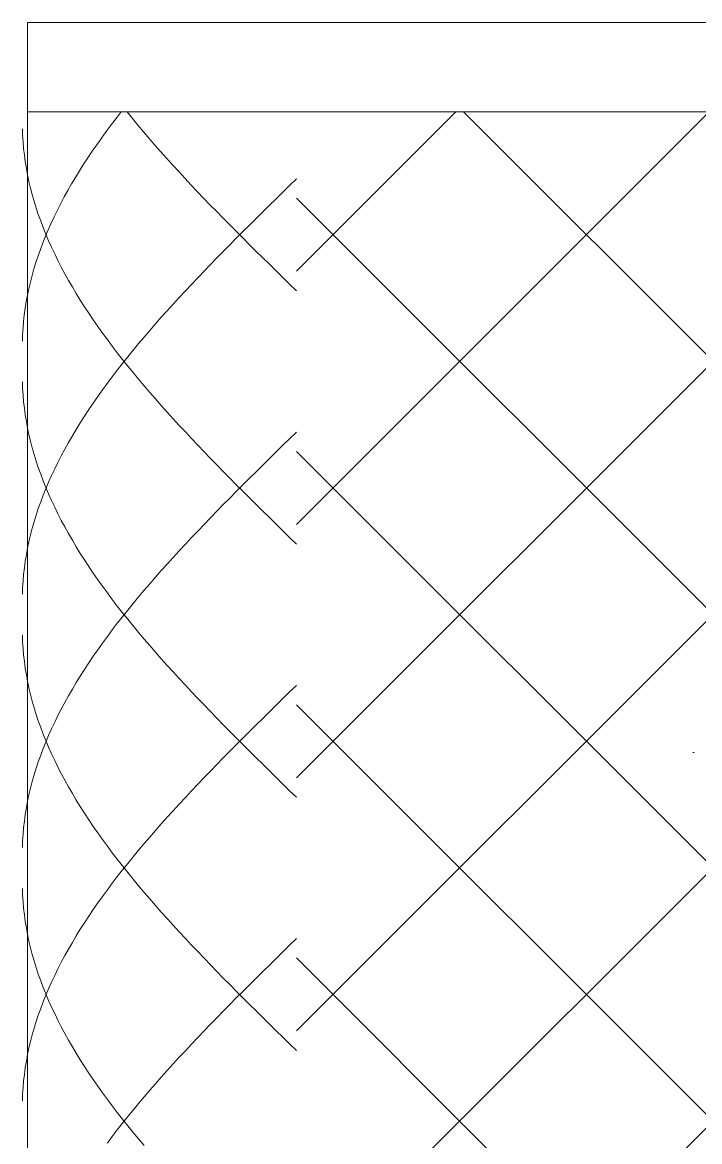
# Model space of a CAD drawing. Header units: millimetres. Extents: x -13140 to 14823, y 100 to 6213.
# Drawn here: x -11775.2 to -11699.6, y 1375 to 1500 of the extents above; entities that cross this region are included whole.
import ezdxf

# ---------------------------------------------------------------- set-up
doc = ezdxf.new("R2010")
doc.units = ezdxf.units.MM
doc.layers.add('E-LITE-EQPM', color=33, linetype='Continuous', lineweight=9)

# ---------------------------------------------------------------- blocks, each defined once
blk = doc.blocks.new('FP_7-ELEVAÇÃO 1 SUÍTE')
at = {"layer": 'E-LITE-EQPM'}
for p, q in [((-11774.65, 1490), (-11774.65, 1260)), ((-11765.32, 1488.54), (-11764.77, 1489.27)), ((-11764.77, 1489.27), (-11764.2, 1490)), ((-11762.94, 1489.26), (-11763.54, 1490)), ((-11762.33, 1488.52), (-11762.94, 1489.26)), ((-11775.2, 1487.39), (-11775.22, 1488.13)), ((-11766.4, 1487.08), (-11765.87, 1487.81)), ((-11765.87, 1487.81), (-11765.32, 1488.54)), ((-11761.71, 1487.78), (-11762.33, 1488.52)), ((-11761.08, 1487.04), (-11761.71, 1487.78)), ((-11775.15, 1486.66), (-11775.2, 1487.39)), ((-11775.09, 1485.92), (-11775.15, 1486.66)), ((-11767.42, 1485.61), (-11766.91, 1486.34)), ((-11766.91, 1486.34), (-11766.4, 1487.08)), ((-11760.44, 1486.3), (-11761.08, 1487.04)), ((-11759.79, 1485.56), (-11760.44, 1486.3)), ((-11775, 1485.18), (-11775.09, 1485.92)), ((-11774.9, 1484.45), (-11775, 1485.18)), ((-11767.91, 1484.88), (-11767.42, 1485.61)), ((-11759.13, 1484.82), (-11759.79, 1485.56)), ((-11774.78, 1483.71), (-11774.9, 1484.45)), ((-11768.85, 1483.42), (-11768.39, 1484.15)), ((-11768.39, 1484.15), (-11767.91, 1484.88)), ((-11758.46, 1484.08), (-11759.13, 1484.82)), ((-11757.78, 1483.34), (-11758.46, 1484.08)), ((-11774.65, 1482.97), (-11774.78, 1483.71)), ((-11774.49, 1482.24), (-11774.65, 1482.97)), ((-11769.73, 1481.96), (-11769.3, 1482.69)), ((-11769.3, 1482.69), (-11768.85, 1483.42)), ((-11757.1, 1482.6), (-11757.78, 1483.34)), ((-11756.41, 1481.86), (-11757.1, 1482.6)), ((-11745.4, 1481.79), (-11744.65, 1482.52)), ((-11774.32, 1481.5), (-11774.49, 1482.24)), ((-11774.13, 1480.77), (-11774.32, 1481.5)), ((-11770.15, 1481.23), (-11769.73, 1481.96)), ((-11755.71, 1481.12), (-11756.41, 1481.86)), ((-11746.15, 1481.05), (-11745.4, 1481.79)), ((-11773.92, 1480.03), (-11774.13, 1480.77)), ((-11773.69, 1479.29), (-11773.92, 1480.03)), ((-11770.94, 1479.77), (-11770.55, 1480.5)), ((-11770.55, 1480.5), (-11770.15, 1481.23)), ((-11755, 1480.38), (-11755.71, 1481.12)), ((-11754.29, 1479.64), (-11755, 1480.38)), ((-11747.65, 1479.58), (-11746.9, 1480.31)), ((-11746.9, 1480.31), (-11746.15, 1481.05)), ((-11773.45, 1478.56), (-11773.69, 1479.29)), ((-11771.67, 1478.3), (-11771.32, 1479.03)), ((-11771.32, 1479.03), (-11770.94, 1479.77)), ((-11753.57, 1478.9), (-11754.29, 1479.64)), ((-11752.85, 1478.16), (-11753.57, 1478.9)), ((-11749.14, 1478.11), (-11748.39, 1478.84)), ((-11748.39, 1478.84), (-11747.65, 1479.58)), ((-11773.18, 1477.82), (-11773.45, 1478.56)), ((-11772.91, 1477.08), (-11773.18, 1477.82)), ((-11772.34, 1476.84), (-11772.01, 1477.57)), ((-11772.01, 1477.57), (-11771.67, 1478.3)), ((-11752.12, 1477.42), (-11752.85, 1478.16)), ((-11749.88, 1477.37), (-11749.14, 1478.11)), ((-11772.61, 1476.35), (-11772.91, 1477.08)), ((-11772.65, 1476.11), (-11772.34, 1476.84)), ((-11772.3, 1475.61), (-11772.61, 1476.35)), ((-11751.38, 1476.68), (-11752.12, 1477.42)), ((-11750.64, 1475.94), (-11751.38, 1476.68)), ((-11751.35, 1475.9), (-11750.62, 1476.63)), ((-11750.62, 1476.63), (-11749.88, 1477.37)), ((-11773.21, 1474.65), (-11772.94, 1475.38)), ((-11772.94, 1475.38), (-11772.65, 1476.11)), ((-11771.97, 1474.88), (-11772.3, 1475.61)), ((-11752.81, 1474.42), (-11752.08, 1475.16)), ((-11752.08, 1475.16), (-11751.35, 1475.9)), ((-11749.9, 1475.2), (-11750.64, 1475.94)), ((-11749.16, 1474.46), (-11749.9, 1475.2)), ((-11773.71, 1473.19), (-11773.47, 1473.92)), ((-11773.47, 1473.92), (-11773.21, 1474.65)), ((-11771.62, 1474.14), (-11771.97, 1474.88)), ((-11771.26, 1473.4), (-11771.62, 1474.14)), ((-11753.53, 1473.69), (-11752.81, 1474.42)), ((-11748.41, 1473.72), (-11749.16, 1474.46)), ((-11773.93, 1472.46), (-11773.71, 1473.19)), ((-11770.88, 1472.67), (-11771.26, 1473.4)), ((-11770.49, 1471.93), (-11770.88, 1472.67)), ((-11754.95, 1472.21), (-11754.24, 1472.95)), ((-11754.24, 1472.95), (-11753.53, 1473.69)), ((-11747.66, 1472.98), (-11748.41, 1473.72)), ((-11746.91, 1472.24), (-11747.66, 1472.98)), ((-11774.33, 1470.99), (-11774.14, 1471.72)), ((-11774.14, 1471.72), (-11773.93, 1472.46)), ((-11770.08, 1471.19), (-11770.49, 1471.93)), ((-11756.35, 1470.74), (-11755.66, 1471.48)), ((-11755.66, 1471.48), (-11754.95, 1472.21)), ((-11746.16, 1471.51), (-11746.91, 1472.24)), ((-11745.4, 1470.77), (-11746.16, 1471.51)), ((-11774.65, 1469.53), (-11774.5, 1470.26)), ((-11774.5, 1470.26), (-11774.33, 1470.99)), ((-11769.65, 1470.46), (-11770.08, 1471.19)), ((-11769.21, 1469.72), (-11769.65, 1470.46)), ((-11757.73, 1469.27), (-11757.04, 1470.01)), ((-11757.04, 1470.01), (-11756.35, 1470.74)), ((-11744.65, 1470.03), (-11745.4, 1470.77)), ((-11774.91, 1468.07), (-11774.79, 1468.8)), ((-11774.79, 1468.8), (-11774.65, 1469.53)), ((-11768.76, 1468.98), (-11769.21, 1469.72)), ((-11768.29, 1468.25), (-11768.76, 1468.98)), ((-11758.4, 1468.53), (-11757.73, 1469.27)), ((-11775.01, 1467.34), (-11774.91, 1468.07)), ((-11767.81, 1467.51), (-11768.29, 1468.25)), ((-11767.31, 1466.78), (-11767.81, 1467.51)), ((-11759.72, 1467.06), (-11759.07, 1467.8)), ((-11759.07, 1467.8), (-11758.4, 1468.53)), ((-11775.15, 1465.88), (-11775.09, 1466.61)), ((-11775.09, 1466.61), (-11775.01, 1467.34)), ((-11766.8, 1466.04), (-11767.31, 1466.78)), ((-11761.01, 1465.59), (-11760.37, 1466.32)), ((-11760.37, 1466.32), (-11759.72, 1467.06)), ((-11775.22, 1464.41), (-11775.2, 1465.15)), ((-11775.2, 1465.15), (-11775.15, 1465.88)), ((-11766.28, 1465.3), (-11766.8, 1466.04)), ((-11765.74, 1464.57), (-11766.28, 1465.3)), ((-11761.64, 1464.85), (-11761.01, 1465.59)), ((-11765.19, 1463.83), (-11765.74, 1464.57)), ((-11764.63, 1463.09), (-11765.19, 1463.83)), ((-11762.87, 1463.38), (-11762.26, 1464.12)), ((-11762.26, 1464.12), (-11761.64, 1464.85)), ((-11764.05, 1462.36), (-11764.63, 1463.09)), ((-11764.05, 1461.91), (-11763.47, 1462.64)), ((-11763.47, 1462.64), (-11762.87, 1463.38)), ((-11764.63, 1461.17), (-11764.05, 1461.91)), ((-11763.47, 1461.62), (-11764.05, 1462.36)), ((-11762.87, 1460.89), (-11763.47, 1461.62)), ((-11765.74, 1459.7), (-11765.19, 1460.43)), ((-11765.19, 1460.43), (-11764.63, 1461.17)), ((-11762.26, 1460.15), (-11762.87, 1460.89)), ((-11761.64, 1459.41), (-11762.26, 1460.15)), ((-11775.2, 1459.11), (-11775.22, 1459.84)), ((-11775.15, 1458.37), (-11775.2, 1459.11)), ((-11766.8, 1458.22), (-11766.28, 1458.96)), ((-11766.28, 1458.96), (-11765.74, 1459.7)), ((-11761.01, 1458.68), (-11761.64, 1459.41)), ((-11775.09, 1457.64), (-11775.15, 1458.37)), ((-11775, 1456.9), (-11775.09, 1457.64)), ((-11767.31, 1457.49), (-11766.8, 1458.22)), ((-11760.37, 1457.94), (-11761.01, 1458.68)), ((-11759.72, 1457.2), (-11760.37, 1457.94)), ((-11774.9, 1456.16), (-11775, 1456.9)), ((-11768.29, 1456.02), (-11767.81, 1456.75)), ((-11767.81, 1456.75), (-11767.31, 1457.49)), ((-11759.07, 1456.47), (-11759.72, 1457.2)), ((-11758.4, 1455.73), (-11759.07, 1456.47)), ((-11774.78, 1455.43), (-11774.9, 1456.16)), ((-11774.65, 1454.69), (-11774.78, 1455.43)), ((-11769.21, 1454.54), (-11768.76, 1455.28)), ((-11768.76, 1455.28), (-11768.29, 1456.02)), ((-11757.73, 1454.99), (-11758.4, 1455.73)), ((-11774.49, 1453.95), (-11774.65, 1454.69)), ((-11774.32, 1453.22), (-11774.49, 1453.95)), ((-11770.08, 1453.07), (-11769.65, 1453.81)), ((-11769.65, 1453.81), (-11769.21, 1454.54)), ((-11757.04, 1454.26), (-11757.73, 1454.99)), ((-11756.35, 1453.52), (-11757.04, 1454.26)), ((-11745.4, 1453.5), (-11744.65, 1454.24)), ((-11774.13, 1452.48), (-11774.32, 1453.22)), ((-11770.49, 1452.33), (-11770.08, 1453.07)), ((-11755.66, 1452.79), (-11756.35, 1453.52)), ((-11754.95, 1452.05), (-11755.66, 1452.79)), ((-11746.9, 1452.03), (-11746.15, 1452.77)), ((-11746.15, 1452.77), (-11745.4, 1453.5)), ((-11773.92, 1451.75), (-11774.13, 1452.48)), ((-11773.69, 1451.01), (-11773.92, 1451.75)), ((-11771.26, 1450.86), (-11770.88, 1451.6)), ((-11770.88, 1451.6), (-11770.49, 1452.33)), ((-11754.24, 1451.31), (-11754.95, 1452.05)), ((-11753.53, 1450.58), (-11754.24, 1451.31)), ((-11748.39, 1450.56), (-11747.65, 1451.29)), ((-11747.65, 1451.29), (-11746.9, 1452.03)), ((-11773.45, 1450.27), (-11773.69, 1451.01)), ((-11773.18, 1449.54), (-11773.45, 1450.27)), ((-11771.97, 1449.39), (-11771.62, 1450.13)), ((-11771.62, 1450.13), (-11771.26, 1450.86)), ((-11752.81, 1449.84), (-11753.53, 1450.58)), ((-11749.14, 1449.82), (-11748.39, 1450.56)), ((-11772.91, 1448.8), (-11773.18, 1449.54)), ((-11772.61, 1448.06), (-11772.91, 1448.8)), ((-11772.3, 1448.65), (-11771.97, 1449.39)), ((-11752.08, 1449.1), (-11752.81, 1449.84)), ((-11751.35, 1448.37), (-11752.08, 1449.1)), ((-11750.62, 1448.35), (-11749.88, 1449.08)), ((-11749.88, 1449.08), (-11749.14, 1449.82)), ((-11772.91, 1447.18), (-11772.61, 1447.92)), ((-11772.61, 1447.92), (-11772.3, 1448.65)), ((-11772.3, 1447.33), (-11772.61, 1448.06)), ((-11752.08, 1446.88), (-11751.35, 1447.61)), ((-11750.62, 1447.63), (-11751.35, 1448.37)), ((-11751.35, 1447.61), (-11750.62, 1448.35)), ((-11749.88, 1446.9), (-11750.62, 1447.63)), ((-11773.45, 1445.71), (-11773.18, 1446.44)), ((-11773.18, 1446.44), (-11772.91, 1447.18)), ((-11771.97, 1446.59), (-11772.3, 1447.33)), ((-11771.62, 1445.85), (-11771.97, 1446.59)), ((-11752.81, 1446.14), (-11752.08, 1446.88)), ((-11749.14, 1446.16), (-11749.88, 1446.9)), ((-11773.69, 1444.97), (-11773.45, 1445.71)), ((-11771.26, 1445.12), (-11771.62, 1445.85)), ((-11770.88, 1444.38), (-11771.26, 1445.12)), ((-11754.24, 1444.67), (-11753.53, 1445.4)), ((-11753.53, 1445.4), (-11752.81, 1446.14)), ((-11748.39, 1445.42), (-11749.14, 1446.16)), ((-11747.65, 1444.69), (-11748.39, 1445.42)), ((-11774.13, 1443.5), (-11773.92, 1444.23)), ((-11773.92, 1444.23), (-11773.69, 1444.97)), ((-11770.49, 1443.65), (-11770.88, 1444.38)), ((-11755.66, 1443.19), (-11754.95, 1443.93)), ((-11754.95, 1443.93), (-11754.24, 1444.67)), ((-11746.9, 1443.95), (-11747.65, 1444.69)), ((-11746.15, 1443.21), (-11746.9, 1443.95)), ((-11774.49, 1442.03), (-11774.32, 1442.76)), ((-11774.32, 1442.76), (-11774.13, 1443.5)), ((-11770.08, 1442.91), (-11770.49, 1443.65)), ((-11769.65, 1442.17), (-11770.08, 1442.91)), ((-11756.35, 1442.46), (-11755.66, 1443.19)), ((-11745.4, 1442.48), (-11746.15, 1443.21)), ((-11774.78, 1440.55), (-11774.65, 1441.29)), ((-11774.65, 1441.29), (-11774.49, 1442.03)), ((-11769.21, 1441.44), (-11769.65, 1442.17)), ((-11768.76, 1440.7), (-11769.21, 1441.44)), ((-11757.73, 1440.99), (-11757.04, 1441.72)), ((-11757.04, 1441.72), (-11756.35, 1442.46)), ((-11744.65, 1441.74), (-11745.4, 1442.48)), ((-11774.9, 1439.82), (-11774.78, 1440.55)), ((-11768.29, 1439.96), (-11768.76, 1440.7)), ((-11759.07, 1439.51), (-11758.4, 1440.25)), ((-11758.4, 1440.25), (-11757.73, 1440.99)), ((-11775.09, 1438.34), (-11775, 1439.08)), ((-11775, 1439.08), (-11774.9, 1439.82)), ((-11767.81, 1439.23), (-11768.29, 1439.96)), ((-11767.31, 1438.49), (-11767.81, 1439.23)), ((-11760.37, 1438.04), (-11759.72, 1438.78)), ((-11759.72, 1438.78), (-11759.07, 1439.51)), ((-11775.2, 1436.87), (-11775.15, 1437.61)), ((-11775.15, 1437.61), (-11775.09, 1438.34)), ((-11766.8, 1437.76), (-11767.31, 1438.49)), ((-11766.28, 1437.02), (-11766.8, 1437.76)), ((-11761.01, 1437.3), (-11760.37, 1438.04)), ((-11775.22, 1436.14), (-11775.2, 1436.87)), ((-11765.74, 1436.28), (-11766.28, 1437.02)), ((-11765.19, 1435.55), (-11765.74, 1436.28)), ((-11762.26, 1435.83), (-11761.64, 1436.57)), ((-11761.64, 1436.57), (-11761.01, 1437.3)), ((-11764.63, 1434.81), (-11765.19, 1435.55)), ((-11763.47, 1434.36), (-11762.87, 1435.09)), ((-11762.87, 1435.09), (-11762.26, 1435.83)), ((-11764.05, 1434.07), (-11764.63, 1434.81)), ((-11764.05, 1433.62), (-11763.47, 1434.36)), ((-11763.47, 1433.34), (-11764.05, 1434.07)), ((-11765.19, 1432.15), (-11764.63, 1432.89)), ((-11764.63, 1432.89), (-11764.05, 1433.62)), ((-11762.87, 1432.6), (-11763.47, 1433.34)), ((-11762.26, 1431.86), (-11762.87, 1432.6)), ((-11775.2, 1430.82), (-11775.22, 1431.56)), ((-11766.28, 1430.68), (-11765.74, 1431.41)), ((-11765.74, 1431.41), (-11765.19, 1432.15)), ((-11761.64, 1431.13), (-11762.26, 1431.86)), ((-11775.15, 1430.09), (-11775.2, 1430.82)), ((-11775.09, 1429.35), (-11775.15, 1430.09)), ((-11766.8, 1429.94), (-11766.28, 1430.68)), ((-11761.01, 1430.39), (-11761.64, 1431.13)), ((-11760.37, 1429.66), (-11761.01, 1430.39)), ((-11775, 1428.61), (-11775.09, 1429.35)), ((-11767.81, 1428.47), (-11767.31, 1429.2)), ((-11767.31, 1429.2), (-11766.8, 1429.94)), ((-11759.72, 1428.92), (-11760.37, 1429.66)), ((-11759.07, 1428.18), (-11759.72, 1428.92)), ((-11774.9, 1427.88), (-11775, 1428.61)), ((-11774.78, 1427.14), (-11774.9, 1427.88)), ((-11768.76, 1427), (-11768.29, 1427.73)), ((-11768.29, 1427.73), (-11767.81, 1428.47)), ((-11758.4, 1427.45), (-11759.07, 1428.18)), ((-11774.65, 1426.41), (-11774.78, 1427.14)), ((-11774.49, 1425.67), (-11774.65, 1426.41)), ((-11769.65, 1425.52), (-11769.21, 1426.26)), ((-11769.21, 1426.26), (-11768.76, 1427)), ((-11757.73, 1426.71), (-11758.4, 1427.45)), ((-11757.04, 1425.97), (-11757.73, 1426.71)), ((-11774.32, 1424.93), (-11774.49, 1425.67)), ((-11770.08, 1424.79), (-11769.65, 1425.52)), ((-11756.35, 1425.24), (-11757.04, 1425.97)), ((-11755.66, 1424.5), (-11756.35, 1425.24)), ((-11746.15, 1424.48), (-11745.4, 1425.22)), ((-11745.4, 1425.22), (-11744.65, 1425.95)), ((-11774.13, 1424.2), (-11774.32, 1424.93)), ((-11773.92, 1423.46), (-11774.13, 1424.2)), ((-11770.88, 1423.31), (-11770.49, 1424.05)), ((-11770.49, 1424.05), (-11770.08, 1424.79)), ((-11754.95, 1423.77), (-11755.66, 1424.5)), ((-11754.24, 1423.03), (-11754.95, 1423.77)), ((-11746.9, 1423.75), (-11746.15, 1424.48)), ((-11773.69, 1422.72), (-11773.92, 1423.46)), ((-11773.45, 1421.99), (-11773.69, 1422.72)), ((-11771.62, 1421.84), (-11771.26, 1422.58)), ((-11771.26, 1422.58), (-11770.88, 1423.31)), ((-11753.53, 1422.29), (-11754.24, 1423.03)), ((-11748.39, 1422.27), (-11747.65, 1423.01)), ((-11747.65, 1423.01), (-11746.9, 1423.75)), ((-11773.18, 1421.25), (-11773.45, 1421.99)), ((-11772.91, 1420.52), (-11773.18, 1421.25)), ((-11771.97, 1421.1), (-11771.62, 1421.84)), ((-11752.81, 1421.56), (-11753.53, 1422.29)), ((-11752.08, 1420.82), (-11752.81, 1421.56)), ((-11749.88, 1420.8), (-11749.14, 1421.54)), ((-11749.14, 1421.54), (-11748.39, 1422.27)), ((-11772.61, 1419.78), (-11772.91, 1420.52)), ((-11772.61, 1419.63), (-11772.3, 1420.37)), ((-11772.3, 1420.37), (-11771.97, 1421.1)), ((-11751.35, 1420.08), (-11752.08, 1420.82)), ((-11750.62, 1419.35), (-11751.35, 1420.08)), ((-11751.35, 1419.33), (-11750.62, 1420.06)), ((-11750.62, 1420.06), (-11749.88, 1420.8)), ((-11773.18, 1418.16), (-11772.91, 1418.9)), ((-11772.91, 1418.9), (-11772.61, 1419.63)), ((-11772.3, 1419.04), (-11772.61, 1419.78)), ((-11771.97, 1418.31), (-11772.3, 1419.04)), ((-11752.08, 1418.59), (-11751.35, 1419.33)), ((-11749.88, 1418.61), (-11750.62, 1419.35)), ((-11773.45, 1417.42), (-11773.18, 1418.16)), ((-11771.62, 1417.57), (-11771.97, 1418.31)), ((-11771.26, 1416.83), (-11771.62, 1417.57)), ((-11753.53, 1417.12), (-11752.81, 1417.85)), ((-11752.81, 1417.85), (-11752.08, 1418.59)), ((-11749.14, 1417.87), (-11749.88, 1418.61)), ((-11748.39, 1417.14), (-11749.14, 1417.87)), ((-11773.92, 1415.95), (-11773.69, 1416.69)), ((-11773.69, 1416.69), (-11773.45, 1417.42)), ((-11770.88, 1416.1), (-11771.26, 1416.83)), ((-11754.95, 1415.65), (-11754.24, 1416.38)), ((-11754.24, 1416.38), (-11753.53, 1417.12)), ((-11747.65, 1416.4), (-11748.39, 1417.14)), ((-11746.9, 1415.67), (-11747.65, 1416.4)), ((-11774.32, 1414.48), (-11774.13, 1415.21)), ((-11774.13, 1415.21), (-11773.92, 1415.95)), ((-11770.49, 1415.36), (-11770.88, 1416.1)), ((-11770.08, 1414.63), (-11770.49, 1415.36)), ((-11755.66, 1414.91), (-11754.95, 1415.65)), ((-11746.15, 1414.93), (-11746.9, 1415.67)), ((-11774.49, 1413.74), (-11774.32, 1414.48)), ((-11769.65, 1413.89), (-11770.08, 1414.63)), ((-11769.21, 1413.15), (-11769.65, 1413.89)), ((-11757.04, 1413.44), (-11756.35, 1414.17)), ((-11756.35, 1414.17), (-11755.66, 1414.91)), ((-11745.4, 1414.19), (-11746.15, 1414.93)), ((-11744.65, 1413.46), (-11745.4, 1414.19)), ((-11774.78, 1412.27), (-11774.65, 1413.01)), ((-11774.65, 1413.01), (-11774.49, 1413.74)), ((-11768.76, 1412.42), (-11769.21, 1413.15)), ((-11758.4, 1411.96), (-11757.73, 1412.7)), ((-11757.73, 1412.7), (-11757.04, 1413.44)), ((-11775, 1410.8), (-11774.9, 1411.53)), ((-11774.9, 1411.53), (-11774.78, 1412.27)), ((-11768.29, 1411.68), (-11768.76, 1412.42)), ((-11767.81, 1410.94), (-11768.29, 1411.68)), ((-11759.07, 1411.23), (-11758.4, 1411.96)), ((-11775.15, 1409.32), (-11775.09, 1410.06)), ((-11775.09, 1410.06), (-11775, 1410.8)), ((-11767.31, 1410.21), (-11767.81, 1410.94)), ((-11766.8, 1409.47), (-11767.31, 1410.21)), ((-11760.37, 1409.76), (-11759.72, 1410.49)), ((-11759.72, 1410.49), (-11759.07, 1411.23)), ((-11775.2, 1408.59), (-11775.15, 1409.32)), ((-11766.28, 1408.73), (-11766.8, 1409.47)), ((-11761.64, 1408.28), (-11761.01, 1409.02)), ((-11761.01, 1409.02), (-11760.37, 1409.76)), ((-11775.22, 1407.85), (-11775.2, 1408.59)), ((-11765.74, 1408), (-11766.28, 1408.73)), ((-11765.19, 1407.26), (-11765.74, 1408)), ((-11762.87, 1406.81), (-11762.26, 1407.55)), ((-11762.26, 1407.55), (-11761.64, 1408.28)), ((-11764.63, 1406.53), (-11765.19, 1407.26)), ((-11764.05, 1405.79), (-11764.63, 1406.53)), ((-11763.47, 1406.07), (-11762.87, 1406.81)), ((-11764.63, 1404.6), (-11764.05, 1405.34)), ((-11764.05, 1405.34), (-11763.47, 1406.07)), ((-11763.47, 1405.05), (-11764.05, 1405.79)), ((-11762.87, 1404.32), (-11763.47, 1405.05)), ((-11765.74, 1403.13), (-11765.19, 1403.87)), ((-11765.19, 1403.87), (-11764.63, 1404.6)), ((-11762.26, 1403.58), (-11762.87, 1404.32)), ((-11775.2, 1402.54), (-11775.22, 1403.28)), ((-11775.15, 1401.8), (-11775.2, 1402.54)), ((-11766.28, 1402.39), (-11765.74, 1403.13)), ((-11761.64, 1402.84), (-11762.26, 1403.58)), ((-11761.01, 1402.11), (-11761.64, 1402.84)), ((-11775.09, 1401.07), (-11775.15, 1401.8)), ((-11767.31, 1400.92), (-11766.8, 1401.66)), ((-11766.8, 1401.66), (-11766.28, 1402.39)), ((-11760.37, 1401.37), (-11761.01, 1402.11)), ((-11759.72, 1400.64), (-11760.37, 1401.37)), ((-11775, 1400.33), (-11775.09, 1401.07)), ((-11774.9, 1399.59), (-11775, 1400.33)), ((-11768.29, 1399.45), (-11767.81, 1400.18)), ((-11767.81, 1400.18), (-11767.31, 1400.92)), ((-11759.07, 1399.9), (-11759.72, 1400.64)), ((-11774.78, 1398.86), (-11774.9, 1399.59)), ((-11774.65, 1398.12), (-11774.78, 1398.86)), ((-11768.76, 1398.71), (-11768.29, 1399.45)), ((-11758.4, 1399.16), (-11759.07, 1399.9)), ((-11757.73, 1398.43), (-11758.4, 1399.16)), ((-11774.49, 1397.39), (-11774.65, 1398.12)), ((-11769.65, 1397.24), (-11769.21, 1397.97)), ((-11769.21, 1397.97), (-11768.76, 1398.71)), ((-11757.04, 1397.69), (-11757.73, 1398.43)), ((-11756.35, 1396.95), (-11757.04, 1397.69)), ((-11745.4, 1396.93), (-11744.65, 1397.67)), ((-11774.32, 1396.65), (-11774.49, 1397.39)), ((-11774.13, 1395.91), (-11774.32, 1396.65)), ((-11770.49, 1395.77), (-11770.08, 1396.5)), ((-11770.08, 1396.5), (-11769.65, 1397.24)), ((-11755.66, 1396.22), (-11756.35, 1396.95)), ((-11746.15, 1396.2), (-11745.4, 1396.93)), ((-11773.92, 1395.18), (-11774.13, 1395.91)), ((-11773.69, 1394.44), (-11773.92, 1395.18)), ((-11771.26, 1394.29), (-11770.88, 1395.03)), ((-11770.88, 1395.03), (-11770.49, 1395.77)), ((-11754.95, 1395.48), (-11755.66, 1396.22)), ((-11754.24, 1394.74), (-11754.95, 1395.48)), ((-11747.65, 1394.72), (-11746.9, 1395.46)), ((-11746.9, 1395.46), (-11746.15, 1396.2)), ((-11773.45, 1393.7), (-11773.69, 1394.44)), ((-11771.62, 1393.56), (-11771.26, 1394.29)), ((-11753.53, 1394.01), (-11754.24, 1394.74)), ((-11752.81, 1393.27), (-11753.53, 1394.01)), ((-11749.14, 1393.25), (-11748.39, 1393.99)), ((-11748.39, 1393.99), (-11747.65, 1394.72)), ((-11773.18, 1392.97), (-11773.45, 1393.7)), ((-11772.91, 1392.23), (-11773.18, 1392.97)), ((-11772.3, 1392.08), (-11771.97, 1392.82)), ((-11771.97, 1392.82), (-11771.62, 1393.56)), ((-11752.08, 1392.54), (-11752.81, 1393.27)), ((-11751.35, 1391.8), (-11752.08, 1392.54)), ((-11750.62, 1391.78), (-11749.88, 1392.52)), ((-11749.88, 1392.52), (-11749.14, 1393.25)), ((-11772.61, 1391.49), (-11772.91, 1392.23)), ((-11772.91, 1390.61), (-11772.61, 1391.35)), ((-11772.61, 1391.35), (-11772.3, 1392.08)), ((-11772.3, 1390.76), (-11772.61, 1391.49)), ((-11750.62, 1391.06), (-11751.35, 1391.8)), ((-11751.35, 1391.04), (-11750.62, 1391.78)), ((-11773.18, 1389.88), (-11772.91, 1390.61)), ((-11771.97, 1390.02), (-11772.3, 1390.76)), ((-11771.62, 1389.29), (-11771.97, 1390.02)), ((-11752.81, 1389.57), (-11752.08, 1390.31)), ((-11752.08, 1390.31), (-11751.35, 1391.04)), ((-11749.88, 1390.33), (-11750.62, 1391.06)), ((-11749.14, 1389.59), (-11749.88, 1390.33)), ((-11773.69, 1388.4), (-11773.45, 1389.14)), ((-11773.45, 1389.14), (-11773.18, 1389.88)), ((-11771.26, 1388.55), (-11771.62, 1389.29)), ((-11754.24, 1388.1), (-11753.53, 1388.83)), ((-11753.53, 1388.83), (-11752.81, 1389.57)), ((-11748.39, 1388.85), (-11749.14, 1389.59)), ((-11747.65, 1388.12), (-11748.39, 1388.85)), ((-11774.13, 1386.93), (-11773.92, 1387.67)), ((-11773.92, 1387.67), (-11773.69, 1388.4)), ((-11770.88, 1387.81), (-11771.26, 1388.55)), ((-11770.49, 1387.08), (-11770.88, 1387.81)), ((-11754.95, 1387.36), (-11754.24, 1388.1)), ((-11746.9, 1387.38), (-11747.65, 1388.12)), ((-11774.32, 1386.19), (-11774.13, 1386.93)), ((-11770.08, 1386.34), (-11770.49, 1387.08)), ((-11769.65, 1385.6), (-11770.08, 1386.34)), ((-11756.35, 1385.89), (-11755.66, 1386.63)), ((-11755.66, 1386.63), (-11754.95, 1387.36)), ((-11746.15, 1386.65), (-11746.9, 1387.38)), ((-11745.4, 1385.91), (-11746.15, 1386.65)), ((-11774.65, 1384.72), (-11774.49, 1385.46)), ((-11774.49, 1385.46), (-11774.32, 1386.19)), ((-11769.21, 1384.87), (-11769.65, 1385.6)), ((-11757.73, 1384.42), (-11757.04, 1385.15)), ((-11757.04, 1385.15), (-11756.35, 1385.89)), ((-11744.65, 1385.17), (-11745.4, 1385.91)), ((-11774.9, 1383.25), (-11774.78, 1383.98)), ((-11774.78, 1383.98), (-11774.65, 1384.72)), ((-11768.76, 1384.13), (-11769.21, 1384.87)), ((-11768.29, 1383.4), (-11768.76, 1384.13)), ((-11758.4, 1383.68), (-11757.73, 1384.42)), ((-11775.09, 1381.78), (-11775, 1382.51)), ((-11775, 1382.51), (-11774.9, 1383.25)), ((-11767.81, 1382.66), (-11768.29, 1383.4)), ((-11767.31, 1381.92), (-11767.81, 1382.66)), ((-11759.72, 1382.21), (-11759.07, 1382.94)), ((-11759.07, 1382.94), (-11758.4, 1383.68)), ((-11775.15, 1381.04), (-11775.09, 1381.78)), ((-11766.8, 1381.19), (-11767.31, 1381.92)), ((-11761.01, 1380.73), (-11760.37, 1381.47)), ((-11760.37, 1381.47), (-11759.72, 1382.21)), ((-11775.22, 1379.57), (-11775.2, 1380.3)), ((-11775.2, 1380.3), (-11775.15, 1381.04)), ((-11766.28, 1380.45), (-11766.8, 1381.19)), ((-11765.74, 1379.71), (-11766.28, 1380.45)), ((-11761.64, 1380), (-11761.01, 1380.73)), ((-11765.19, 1378.98), (-11765.74, 1379.71)), ((-11764.63, 1378.24), (-11765.19, 1378.98)), ((-11762.87, 1378.53), (-11762.26, 1379.26)), ((-11762.26, 1379.26), (-11761.64, 1380)), ((-11764.05, 1377.51), (-11764.63, 1378.24)), ((-11764.05, 1377.05), (-11763.47, 1377.79)), ((-11763.47, 1376.77), (-11764.05, 1377.51)), ((-11763.47, 1377.79), (-11762.87, 1378.53)), ((-11765.19, 1375.58), (-11764.63, 1376.32)), ((-11764.63, 1376.32), (-11764.05, 1377.05)), ((-11762.87, 1376.03), (-11763.47, 1376.77)), ((-11765.74, 1374.84), (-11765.19, 1375.58)), ((-11762.26, 1375.3), (-11762.87, 1376.03)), ((-11761.64, 1374.56), (-11762.26, 1375.3))]:
    blk.add_line(p, q, dxfattribs=at)
blk = doc.blocks.new('ARANDELA PRAINHA  - ARANDELA PRAINHA -4649114-ELEVAÇÃO 1 SUÍTE')
at = {"layer": 'E-LITE-EQPM'}
h = blk.add_hatch(dxfattribs=at)
h.set_pattern_fill('FP_3', color=256, style=0, pattern_type=2)
h.set_pattern_definition([(45, (-11090.051, 1250), (-14.14214, 14.14214), []), (135, (-11090.051, 1250), (-14.14214, -14.14214), [])])
h.paths.add_polyline_path([(-11744.65, 1260), (-11654.65, 1260.32), (-11654.65, 1490), (-11744.65, 1490), (-11744.65, 1260.32)])
for p, q in [((-11774.65, 1500), (-11774.65, 1490)), ((-11774.65, 1500), (-11744.65, 1500)), ((-11744.65, 1500), (-11654.65, 1500)), ((-11774.65, 1490), (-11744.65, 1490)), ((-11744.65, 1490), (-11774.65, 1490)), ((-11744.65, 1490), (-11654.65, 1490)), ((-11654.65, 1490), (-11744.65, 1490))]:
    blk.add_line(p, q, dxfattribs=at)
at = {"layer": 'E-LITE-EQPM', "flags": 128}
for points in [[(-11700.25, 1418.45), (-11700.27, 1418.45), (-11700.28, 1418.45), (-11700.3, 1418.45), (-11700.32, 1418.45), (-11700.33, 1418.45), (-11700.35, 1418.45), (-11700.36, 1418.45), (-11700.37, 1418.45), (-11700.38, 1418.45), (-11700.39, 1418.45), (-11700.4, 1418.45), (-11700.41, 1418.45), (-11700.41, 1418.45), (-11700.42, 1418.45), (-11700.42, 1418.45), (-11700.42, 1418.45)], [(-11700.42, 1418.45), (-11700.42, 1418.45), (-11700.42, 1418.45), (-11700.41, 1418.45), (-11700.41, 1418.45), (-11700.4, 1418.45), (-11700.39, 1418.45), (-11700.39, 1418.45), (-11700.37, 1418.45), (-11700.36, 1418.45), (-11700.35, 1418.45), (-11700.34, 1418.45), (-11700.32, 1418.45), (-11700.31, 1418.45), (-11700.29, 1418.45), (-11700.27, 1418.45), (-11700.25, 1418.45)]]:
    blk.add_lwpolyline(points, dxfattribs=at)
at = {"layer": 'E-LITE-EQPM'}
blk.add_blockref('FP_7-ELEVAÇÃO 1 SUÍTE', (0, 0), dxfattribs=at)

msp = doc.modelspace()

# ---------------------------------------------------------------- block references
at = {"layer": 'E-LITE-EQPM'}
msp.add_blockref('ARANDELA PRAINHA  - ARANDELA PRAINHA -4649114-ELEVAÇÃO 1 SUÍTE', (0, 0), dxfattribs=at)

doc.saveas('drawing.dxf')
